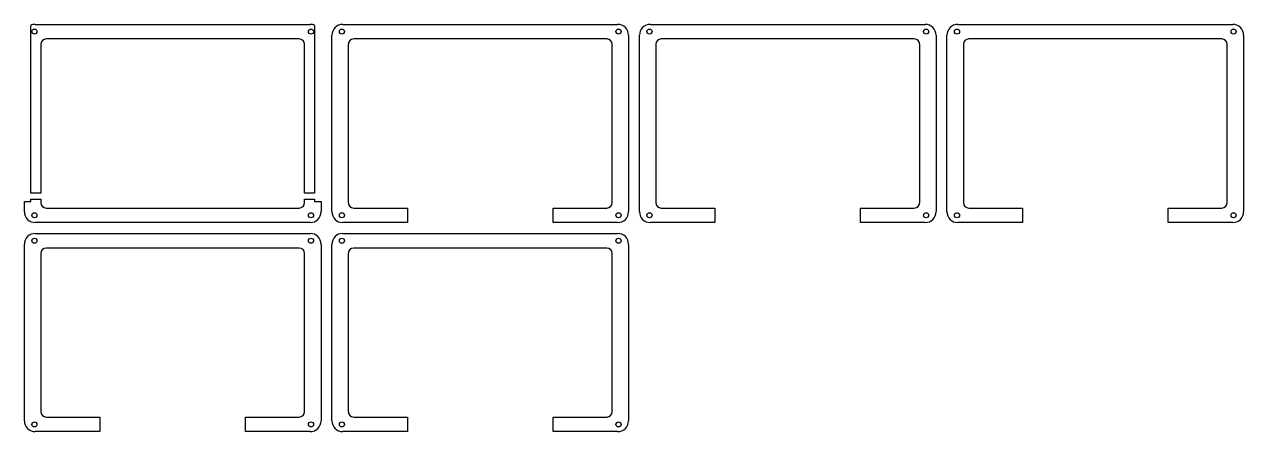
# Model space of a CAD drawing. Header units: millimetres. Extents: x 0 to 670, y -224 to 0.
import ezdxf

# ---------------------------------------------------------------- set-up
doc = ezdxf.new("R2010")
doc.units = ezdxf.units.MM

msp = doc.modelspace()

# ---------------------------------------------------------------- linework, layer by layer
for p, q in [((6, 0), (157, 0)), ((175, 0), (326, 0)), ((344, 0), (495, 0)), ((513, 0), (664, 0)), ((3.5, -92.9), (3.5, -0.55)), ((159.5, -0.55), (159.5, -92.9)), ((169, -103), (169, -6)), ((332, -6), (332, -103)), ((338, -103), (338, -6)), ((501, -6), (501, -103)), ((507, -103), (507, -6)), ((670, -6), (670, -103)), ((9, -11), (9, -92.9)), ((151, -8), (12, -8)), ((154, -92.9), (154, -11)), ((178, -11), (178, -98)), ((320, -8), (181, -8)), ((323, -98), (323, -11)), ((347, -11), (347, -98)), ((489, -8), (350, -8)), ((492, -98), (492, -11)), ((516, -11), (516, -98)), ((658, -8), (519, -8)), ((661, -98), (661, -11)), ((9, -92.9), (3.5, -92.9)), ((159.5, -92.9), (154, -92.9)), ((0, -103), (0, -97.5)), ((0, -97.5), (3.5, -97.5)), ((3.5, -97.5), (3.5, -96.1)), ((3.5, -96.1), (9, -96.1)), ((9, -96.1), (9, -98)), ((154, -98), (154, -96.1)), ((154, -96.1), (159.5, -96.1)), ((159.5, -96.1), (159.5, -97.5)), ((159.5, -97.5), (163, -97.5)), ((163, -97.5), (163, -103)), ((12, -101), (151, -101)), ((181, -101), (210.5, -101)), ((210.5, -101), (210.5, -109)), ((290.5, -109), (290.5, -101)), ((290.5, -101), (320, -101)), ((350, -101), (379.5, -101)), ((379.5, -101), (379.5, -109)), ((459.5, -109), (459.5, -101)), ((459.5, -101), (489, -101)), ((519, -101), (548.5, -101)), ((548.5, -101), (548.5, -109)), ((628.5, -109), (628.5, -101)), ((628.5, -101), (658, -101)), ((157, -109), (6, -109)), ((210.5, -109), (175, -109)), ((326, -109), (290.5, -109)), ((379.5, -109), (344, -109)), ((495, -109), (459.5, -109)), ((548.5, -109), (513, -109)), ((664, -109), (628.5, -109)), ((6, -115), (157, -115)), ((175, -115), (326, -115)), ((0, -218), (0, -121)), ((9, -126), (9, -213)), ((151, -123), (12, -123)), ((154, -213), (154, -126)), ((163, -121), (163, -218)), ((169, -218), (169, -121)), ((178, -126), (178, -213)), ((320, -123), (181, -123)), ((323, -213), (323, -126)), ((332, -121), (332, -218)), ((12, -216), (41.5, -216)), ((41.5, -216), (41.5, -224)), ((121.5, -224), (121.5, -216)), ((121.5, -216), (151, -216)), ((181, -216), (210.5, -216)), ((210.5, -216), (210.5, -224)), ((290.5, -224), (290.5, -216)), ((290.5, -216), (320, -216)), ((41.5, -224), (6, -224)), ((157, -224), (121.5, -224)), ((210.5, -224), (175, -224)), ((326, -224), (290.5, -224))]:
    msp.add_line(p, q)
for centre in [(5.5, -4), (157.5, -4), (174.5, -4), (326.5, -4), (343.5, -4), (495.5, -4), (512.5, -4), (664.5, -4), (5.5, -105), (157.5, -105), (174.5, -105), (326.5, -105), (343.5, -105), (495.5, -105), (512.5, -105), (664.5, -105), (5.5, -119), (157.5, -119), (174.5, -119), (326.5, -119), (5.5, -220), (157.5, -220), (174.5, -220), (326.5, -220)]:
    msp.add_circle(centre, 1.4)
for centre, radius, start, end in [((6, -6), 6, 90, 114.62432), ((157, -6), 6, 65.37568, 90), ((175, -6), 6, 90, 180), ((326, -6), 6, 0, 90), ((344, -6), 6, 90, 180), ((495, -6), 6, 0, 90), ((513, -6), 6, 90, 180), ((664, -6), 6, 0, 90), ((12, -11), 3, 90, 180), ((151, -11), 3, 0, 90), ((181, -11), 3, 90, 180), ((320, -11), 3, 0, 90), ((350, -11), 3, 90, 180), ((489, -11), 3, 0, 90), ((519, -11), 3, 90, 180), ((658, -11), 3, 0, 90), ((12, -98), 3, 180, 270), ((151, -98), 3, -90, 0), ((181, -98), 3, 180, 270), ((320, -98), 3, -90, 0), ((350, -98), 3, 180, 270), ((489, -98), 3, -90, 0), ((519, -98), 3, 180, 270), ((658, -98), 3, -90, 0), ((6, -103), 6, 180, 270), ((157, -103), 6, -90, 0), ((175, -103), 6, 180, 270), ((326, -103), 6, -90, 0), ((344, -103), 6, 180, 270), ((495, -103), 6, -90, 0), ((513, -103), 6, 180, 270), ((664, -103), 6, -90, 0), ((6, -121), 6, 90, 180), ((157, -121), 6, 0, 90), ((175, -121), 6, 90, 180), ((326, -121), 6, 0, 90), ((12, -126), 3, 90, 180), ((151, -126), 3, 0, 90), ((181, -126), 3, 90, 180), ((320, -126), 3, 0, 90), ((12, -213), 3, 180, 270), ((151, -213), 3, -90, 0), ((181, -213), 3, 180, 270), ((320, -213), 3, -90, 0), ((6, -218), 6, 180, 270), ((157, -218), 6, -90, 0), ((175, -218), 6, 180, 270), ((326, -218), 6, -90, 0)]:
    msp.add_arc(centre, radius, start, end)

doc.saveas('drawing.dxf')
